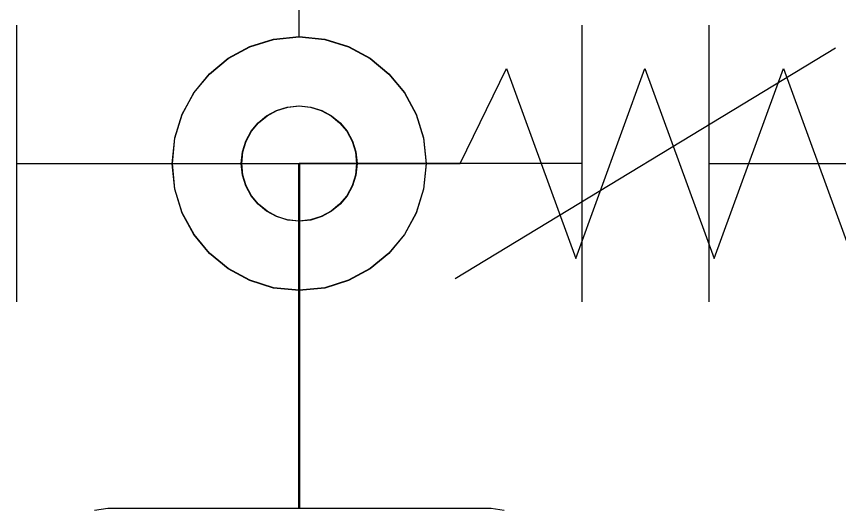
# Model space of a CAD drawing. Extents: x 1 to 47.7, y 0.2 to 35.
# Drawn here: x 36.1483 to 36.5051, y 11.9353 to 12.1487 of the extents above; entities that cross this region are included whole.
import ezdxf

# ---------------------------------------------------------------- set-up
doc = ezdxf.new("R2010")
doc.units = 0
doc.header["$MEASUREMENT"] = 0
for name, color, linetype in [('5_1___24__TARGET_LEDS___12', 7, 'CONTINUOUS'), ('6_2___8__INDEPENDENT_INPUT', 7, 'CONTINUOUS'), ('6_3___8__OPTOISO_INDEPENDE', 7, 'CONTINUOUS'), ('6_4___24__OPTOISO_INDEPEND', 7, 'CONTINUOUS'), ('6_5___8__INDEPENDENT_INPUT', 7, 'CONTINUOUS'), ('6_6___8__INDEPENDENT_INPUT', 7, 'CONTINUOUS'), ('6_7___8__OPTOISO_INDEPENDE', 7, 'CONTINUOUS'), ('6_8___8__OPTOISO_INDEPENDE', 7, 'CONTINUOUS')]:
    doc.layers.add(name, color=color, linetype=linetype)

msp = doc.modelspace()

# ---------------------------------------------------------------- linework, layer by layer
at = {"layer": '5_1___24__TARGET_LEDS___12'}
for points in [[(36.27086, 12.1398), (36.27086, 12.18979), (36.57085, 12.18977)], [(36.27086, 12.0298), (36.27086, 11.93517)], [(36.18221, 11.93457), (36.18786, 11.9354), (36.19284, 11.93544), (36.207, 11.93544), (36.22932, 11.93544), (36.25654, 11.93544), (36.28538, 11.93544), (36.3126, 11.93544), (36.33492, 11.93544), (36.34908, 11.93544), (36.35406, 11.9354), (36.35971, 11.93457)]]:
    msp.add_lwpolyline(points, dxfattribs=at)
msp.add_lwpolyline([(36.32587, 12.08482), (36.32476, 12.07373), (36.32155, 12.06341), (36.31648, 12.05406), (36.30977, 12.04592), (36.30163, 12.0392), (36.29228, 12.03413), (36.28195, 12.03092), (36.27086, 12.0298), (36.25977, 12.03092), (36.24945, 12.03413), (36.24011, 12.0392), (36.23197, 12.04592), (36.22526, 12.05406), (36.22019, 12.06341), (36.21699, 12.07373), (36.21587, 12.08482), (36.21699, 12.0959), (36.22019, 12.10622), (36.22526, 12.11556), (36.23197, 12.12369), (36.24011, 12.13041), (36.24945, 12.13548), (36.25977, 12.13869), (36.27086, 12.1398), (36.28195, 12.13869), (36.29228, 12.13548), (36.30163, 12.13041), (36.30977, 12.12369), (36.31648, 12.11556), (36.32155, 12.10622), (36.32476, 12.0959)], close=True, dxfattribs=at)
at = {"layer": '6_2___8__INDEPENDENT_INPUT'}
for points in [[(36.39339, 12.1449), (36.39339, 12.02491)], [(36.4484, 12.1449), (36.4484, 12.02491)], [(36.50339, 12.13491), (36.33841, 12.03491)], [(36.39339, 12.08491), (36.27089, 12.08491), (36.27089, 11.93527)], [(36.4484, 12.08491), (36.57087, 12.08491), (36.57087, 11.93527)], [(36.18221, 11.93457), (36.18786, 11.9354), (36.19284, 11.93544), (36.207, 11.93544), (36.22932, 11.93544), (36.25654, 11.93544), (36.28538, 11.93544), (36.3126, 11.93544), (36.33492, 11.93544), (36.34908, 11.93544), (36.35406, 11.9354), (36.35971, 11.93457)]]:
    msp.add_lwpolyline(points, dxfattribs=at)
at = {"layer": '6_3___8__OPTOISO_INDEPENDE'}
for points in [[(36.39339, 12.1449), (36.39339, 12.02491)], [(36.4484, 12.1449), (36.4484, 12.02491)], [(36.50339, 12.13491), (36.33841, 12.03491)], [(36.39339, 12.08491), (36.27089, 12.08491), (36.27089, 11.93527)], [(36.4484, 12.08491), (36.57088, 12.08491), (36.57088, 11.93527)], [(36.18221, 11.93457), (36.18786, 11.9354), (36.19284, 11.93544), (36.207, 11.93544), (36.22932, 11.93544), (36.25654, 11.93544), (36.28538, 11.93544), (36.3126, 11.93544), (36.33492, 11.93544), (36.34908, 11.93544), (36.35406, 11.9354), (36.35971, 11.93457)]]:
    msp.add_lwpolyline(points, dxfattribs=at)
at = {"layer": '6_4___24__OPTOISO_INDEPEND'}
for points in [[(36.27087, 12.13994), (36.27087, 12.18992), (36.57087, 12.1899)], [(36.27087, 12.02994), (36.27087, 11.93527)], [(36.18221, 11.93457), (36.18786, 11.9354), (36.19284, 11.93544), (36.207, 11.93544), (36.22932, 11.93544), (36.25654, 11.93544), (36.28538, 11.93544), (36.3126, 11.93544), (36.33492, 11.93544), (36.34908, 11.93544), (36.35406, 11.9354), (36.35971, 11.93457)]]:
    msp.add_lwpolyline(points, dxfattribs=at)
msp.add_lwpolyline([(36.32589, 12.08495), (36.32477, 12.07386), (36.32157, 12.06354), (36.3165, 12.05419), (36.30978, 12.04605), (36.30164, 12.03933), (36.2923, 12.03426), (36.28197, 12.03105), (36.27087, 12.02994), (36.25979, 12.03105), (36.24946, 12.03426), (36.24012, 12.03933), (36.23199, 12.04605), (36.22527, 12.05419), (36.22021, 12.06354), (36.217, 12.07386), (36.21589, 12.08495), (36.217, 12.09603), (36.22021, 12.10635), (36.22527, 12.11569), (36.23199, 12.12382), (36.24012, 12.13054), (36.24946, 12.13561), (36.25979, 12.13882), (36.27087, 12.13994), (36.28197, 12.13882), (36.2923, 12.13561), (36.30164, 12.13054), (36.30978, 12.12382), (36.3165, 12.11569), (36.32157, 12.10635), (36.32477, 12.09603)], close=True, dxfattribs=at)
at = {"layer": '6_5___8__INDEPENDENT_INPUT'}
for points in [[(36.14832, 12.14493), (36.14832, 12.02492)], [(36.27074, 11.93526), (36.27074, 12.08493), (36.3407, 12.08493), (36.36072, 12.12617), (36.39072, 12.04367), (36.42075, 12.12617), (36.45075, 12.04367), (36.48078, 12.12617), (36.51078, 12.04367), (36.5308, 12.08493), (36.57087, 12.08493), (36.57087, 11.93526)], [(36.14832, 12.08493), (36.27074, 12.08493), (36.27074, 11.93526)], [(36.18221, 11.93457), (36.18786, 11.9354), (36.19284, 11.93544), (36.207, 11.93544), (36.22932, 11.93544), (36.25654, 11.93544), (36.28538, 11.93544), (36.3126, 11.93544), (36.33492, 11.93544), (36.34908, 11.93544), (36.35406, 11.9354), (36.35971, 11.93457)]]:
    msp.add_lwpolyline(points, dxfattribs=at)
msp.add_lwpolyline([(36.29572, 12.08494), (36.29521, 12.0799), (36.29376, 12.0752), (36.29145, 12.07095), (36.28839, 12.06725), (36.28469, 12.06419), (36.28044, 12.06188), (36.27575, 12.06043), (36.27071, 12.05992), (36.26567, 12.06043), (36.26098, 12.06188), (36.25674, 12.06419), (36.25304, 12.06725), (36.24999, 12.07095), (36.24769, 12.0752), (36.24623, 12.0799), (36.24573, 12.08494), (36.24623, 12.08998), (36.24769, 12.09467), (36.24999, 12.09891), (36.25304, 12.10261), (36.25674, 12.10566), (36.26098, 12.10796), (36.26567, 12.10942), (36.27071, 12.10993), (36.27575, 12.10942), (36.28044, 12.10796), (36.28469, 12.10566), (36.28839, 12.10261), (36.29145, 12.09891), (36.29376, 12.09467), (36.29521, 12.08998)], close=True, dxfattribs=at)
at = {"layer": '6_6___8__INDEPENDENT_INPUT'}
for points in [[(36.39339, 12.1449), (36.39339, 12.02491)], [(36.4484, 12.1449), (36.4484, 12.02491)], [(36.50339, 12.13491), (36.33841, 12.03491)], [(36.39339, 12.08491), (36.27089, 12.08491), (36.27089, 11.93527)], [(36.4484, 12.08491), (36.57088, 12.08491), (36.57088, 11.93527)], [(36.18221, 11.93457), (36.18786, 11.9354), (36.19284, 11.93544), (36.207, 11.93544), (36.22932, 11.93544), (36.25654, 11.93544), (36.28538, 11.93544), (36.3126, 11.93544), (36.33492, 11.93544), (36.34908, 11.93544), (36.35406, 11.9354), (36.35971, 11.93457)]]:
    msp.add_lwpolyline(points, dxfattribs=at)
at = {"layer": '6_7___8__OPTOISO_INDEPENDE'}
for points in [[(36.39339, 12.1449), (36.39339, 12.02491)], [(36.4484, 12.1449), (36.4484, 12.02491)], [(36.50339, 12.13491), (36.33841, 12.03491)], [(36.39339, 12.08491), (36.27089, 12.08491), (36.27089, 11.93527)], [(36.4484, 12.08491), (36.57088, 12.08491), (36.57088, 11.93527)], [(36.18221, 11.93457), (36.18786, 11.9354), (36.19284, 11.93544), (36.207, 11.93544), (36.22932, 11.93544), (36.25654, 11.93544), (36.28538, 11.93544), (36.3126, 11.93544), (36.33492, 11.93544), (36.34908, 11.93544), (36.35406, 11.9354), (36.35971, 11.93457)]]:
    msp.add_lwpolyline(points, dxfattribs=at)
at = {"layer": '6_8___8__OPTOISO_INDEPENDE'}
for points in [[(36.14832, 12.14491), (36.14832, 12.0249)], [(36.27095, 11.93527), (36.27095, 12.08491), (36.3407, 12.08491), (36.36072, 12.12615), (36.39072, 12.04365), (36.42075, 12.12615), (36.45075, 12.04365), (36.48078, 12.12615), (36.51078, 12.04365), (36.5308, 12.08491), (36.57087, 12.08491), (36.57087, 11.93527)], [(36.14832, 12.08491), (36.27095, 12.08491), (36.27095, 11.93527)], [(36.18221, 11.93457), (36.18786, 11.9354), (36.19284, 11.93544), (36.207, 11.93544), (36.22932, 11.93544), (36.25654, 11.93544), (36.28538, 11.93544), (36.3126, 11.93544), (36.33492, 11.93544), (36.34908, 11.93544), (36.35406, 11.9354), (36.35971, 11.93457)]]:
    msp.add_lwpolyline(points, dxfattribs=at)
msp.add_lwpolyline([(36.29595, 12.08493), (36.29544, 12.07988), (36.29398, 12.07519), (36.29168, 12.07094), (36.28862, 12.06723), (36.28492, 12.06418), (36.28067, 12.06187), (36.27598, 12.06041), (36.27094, 12.0599), (36.2659, 12.06041), (36.26121, 12.06187), (36.25697, 12.06418), (36.25327, 12.06723), (36.25022, 12.07094), (36.24792, 12.07519), (36.24646, 12.07988), (36.24595, 12.08493), (36.24646, 12.08997), (36.24792, 12.09466), (36.25022, 12.0989), (36.25327, 12.1026), (36.25697, 12.10565), (36.26121, 12.10795), (36.2659, 12.1094), (36.27094, 12.10991), (36.27598, 12.1094), (36.28067, 12.10795), (36.28492, 12.10565), (36.28862, 12.1026), (36.29168, 12.0989), (36.29398, 12.09466), (36.29544, 12.08997)], close=True, dxfattribs=at)

doc.saveas('drawing.dxf')
